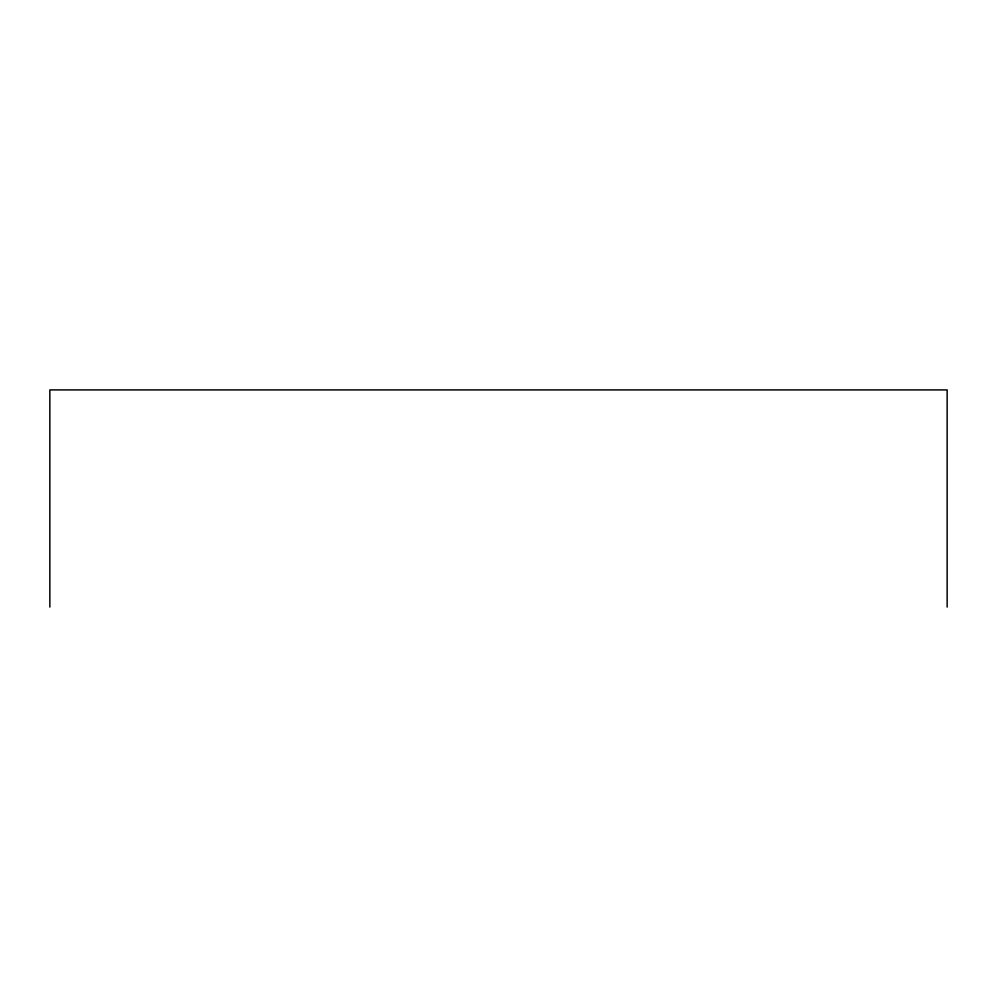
<?xml version="1.0" encoding="UTF-8"?>
<svg xmlns="http://www.w3.org/2000/svg" width="997" height="997" viewBox="0 0 997 997"><rect width="100%" height="100%" fill="white"/><g stroke="black" fill="none" stroke-linecap="round" stroke-linejoin="round"><path stroke-width="1.5" d="M947.15 607.086L947.15 389.914L49.85 389.914L49.85 607.086"/></g></svg>
